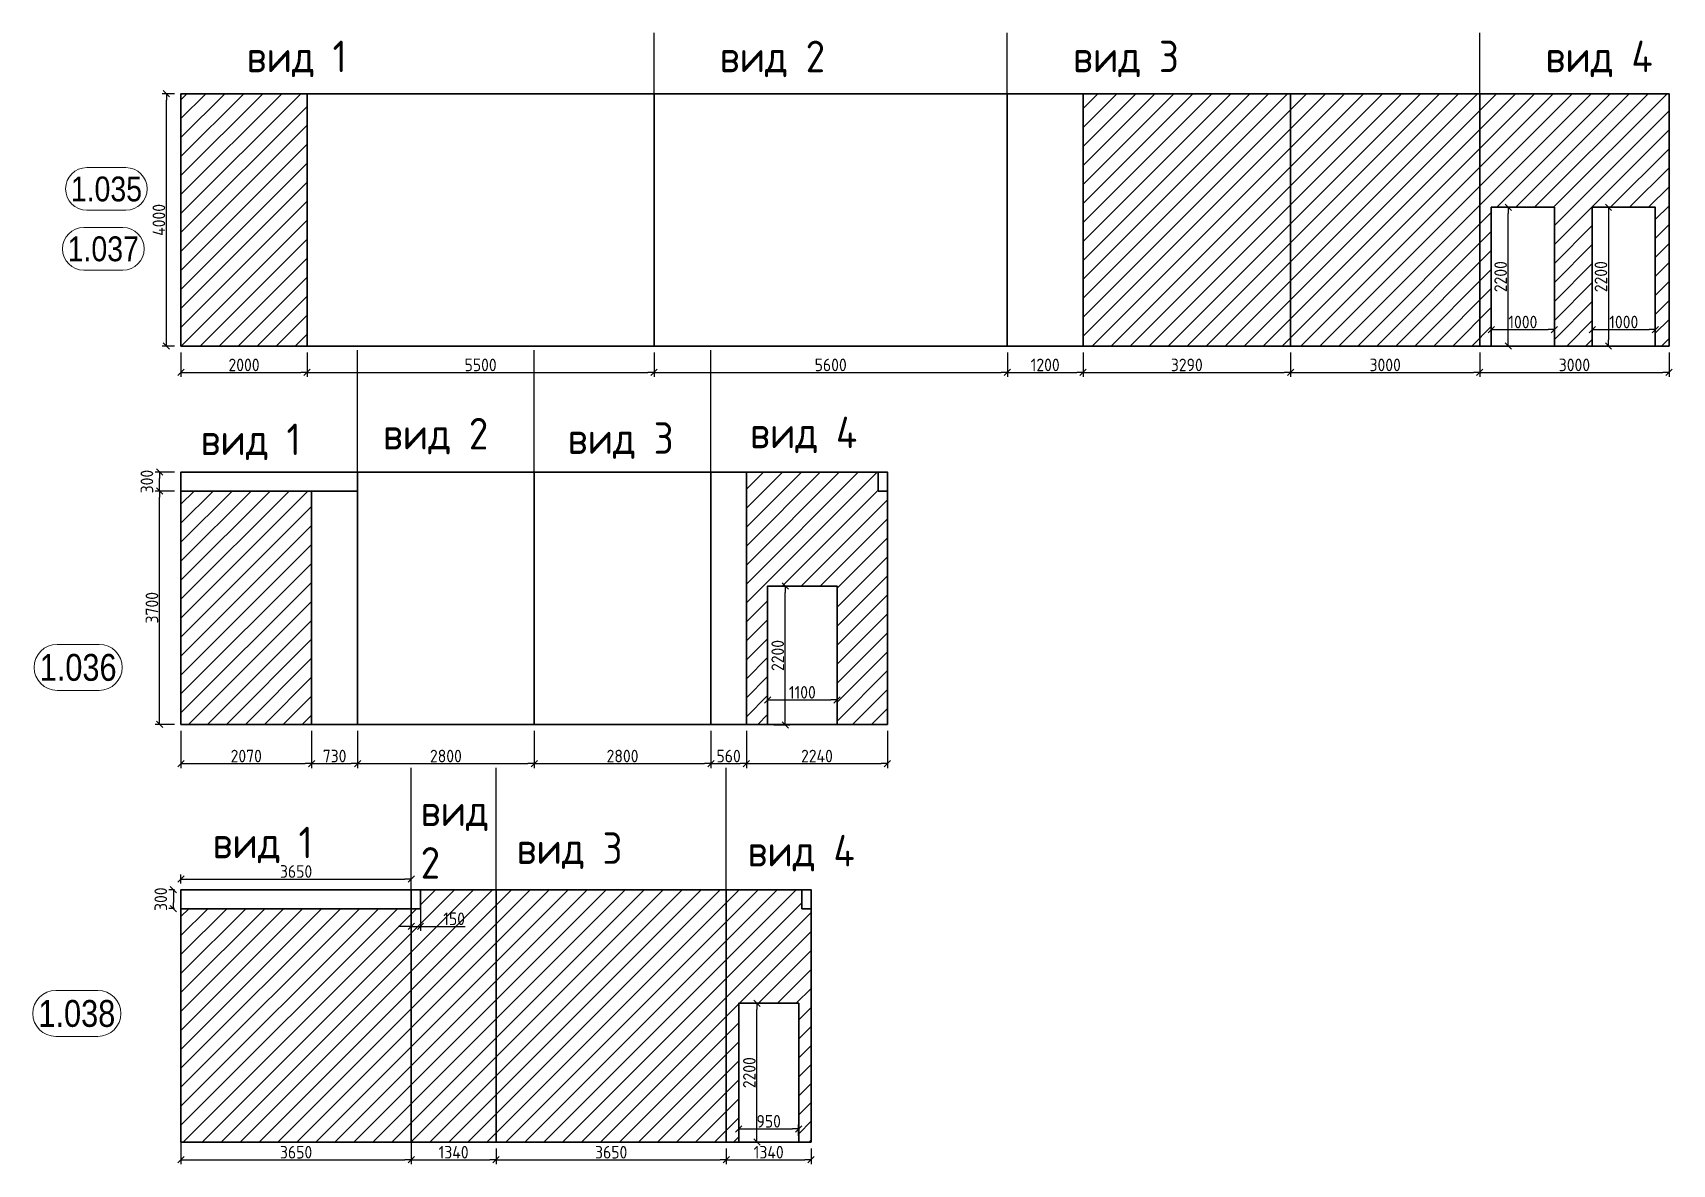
# Model space of a CAD drawing. Header units: millimetres. Extents: x -24360 to 609566, y -391049 to 148426.
# Drawn here: x 280181 to 306170, y -169280 to -151345 of the extents above; entities that cross this region are included whole.
import ezdxf
from ezdxf.enums import TextEntityAlignment as Align

# ---------------------------------------------------------------- set-up
doc = ezdxf.new("R2010")
doc.units = ezdxf.units.MM
doc.layers.get('Defpoints').update_dxf_attribs({"color": 140})
for name, color, linetype, lineweight in [('АР_Area', 5, 'Continuous', 5), ('осново', 7, 'Continuous', 30), ('Штриховка', 7, 'Continuous', 30)]:
    doc.layers.add(name, color=color, linetype=linetype, lineweight=lineweight)
doc.styles.add('style1', font='ARIALN.TTF')
doc.styles.add('СПДС', font='isocpeur.ttf', dxfattribs={"width": 0.9})
doc.dimstyles.new('Размера А3', dxfattribs={"dimtxt": 200, "dimasz": 100, "dimexe": 70, "dimexo": 100, "dimgap": 20, "dimtad": 1, "dimdec": 0, "dimrnd": 10, "dimzin": 0, "dimdsep": 46, "dimtxsty": 'СПДС', "dimblk": 'ARROWHEAD_6', "dimcen": 1, "dimclrd": 256, "dimclre": 256, "dimclrt": 256, "dimazin": 0, "dimtfac": 1, "dimtdec": 0, "dimtmove": 2, "dimatfit": 3, "dimfxl": 1, "dimtolj": 1, "dimtzin": 0, "dimarcsym": 0})

# ---------------------------------------------------------------- blocks, each defined once
blk = doc.blocks.new('MOK-МаркаПом_овал_ареал')
for p, q in [((-2.75, 3), (2.75, 3)), ((-2.75, -3), (2.75, -3))]:
    blk.add_line(p, q)
for centre, radius, start, end in [((-2.75, 0), 3, 90, 270), ((2.75, 0), 3, 270, 90), ((-3.75, 0), 3.5, 0, 0.001)]:
    blk.add_arc(centre, radius, start, end)
at = {"color": 0, "style": 'style1'}
blk.add_attdef('АР-ПОМЕЩЕНИЕ:НОМЕР', text='', height=3.5, dxfattribs=at).set_placement((0, 0), align=Align.MIDDLE)
blk = doc.blocks.new('ARROWHEAD_6')
at = {"color": 0, "linetype": 'Continuous'}
for p, q in [((0, 0), (-1, 0)), ((-0.5, -0.5), (0.5, 0.5))]:
    blk.add_line(p, q, dxfattribs=at)
blk = doc.blocks.new('*D644')
at = {"lineweight": -2, "transparency": 16777216}
for p, q in [((282430, -152311), (282230, -152311)), ((282300, -156211), (282300, -152411)), ((282430, -156311), (282230, -156311))]:
    blk.add_line(p, q, dxfattribs=at)
at = {"layer": 'Defpoints', "color": 0, "lineweight": 15, "transparency": 16777216}
for p in [(282300, -152311), (282530, -152311), (282530, -156311)]:
    blk.add_point(p, dxfattribs=at)
at = {"lineweight": -2, "transparency": 16777216, "xscale": 100, "yscale": 100, "zscale": 100}
for p, rotation in [((282300, -152311), 90), ((282300, -156311), 270)]:
    blk.add_blockref('ARROWHEAD_6', p, dxfattribs=dict(at, rotation=rotation))
at = {"transparency": 16777216, "insert": (282180, -154311), "char_height": 200, "attachment_point": 5, "rotation": 90, "style": 'СПДС'}
blk.add_mtext('\\A1;4000', dxfattribs=at)
blk = doc.blocks.new('*D645')
at = {"lineweight": -2, "transparency": 16777216}
for p, q in [((282530, -156411), (282530, -156800)), ((284530, -156411), (284530, -156800)), ((282630, -156730), (284430, -156730))]:
    blk.add_line(p, q, dxfattribs=at)
at = {"layer": 'Defpoints', "color": 0, "lineweight": 15, "transparency": 16777216}
for p in [(282530, -156311), (284530, -156311), (284530, -156730)]:
    blk.add_point(p, dxfattribs=at)
at = {"lineweight": -2, "transparency": 16777216, "xscale": 100, "yscale": 100, "zscale": 100, "rotation": 180}
blk.add_blockref('ARROWHEAD_6', (282530, -156730), dxfattribs=at)
at = {"lineweight": -2, "transparency": 16777216, "xscale": 100, "yscale": 100, "zscale": 100}
blk.add_blockref('ARROWHEAD_6', (284530, -156730), dxfattribs=at)
at = {"transparency": 16777216, "insert": (283530, -156610), "char_height": 200, "attachment_point": 5, "style": 'СПДС'}
blk.add_mtext('\\A1;2000', dxfattribs=at)
blk = doc.blocks.new('*D646')
at = {"lineweight": -2, "transparency": 16777216}
for p, q in [((284530, -156411), (284530, -156800)), ((290030, -156411), (290030, -156800)), ((284630, -156730), (289930, -156730))]:
    blk.add_line(p, q, dxfattribs=at)
at = {"layer": 'Defpoints', "color": 0, "lineweight": 15, "transparency": 16777216}
for p in [(284530, -156311), (290030, -156311), (290030, -156730)]:
    blk.add_point(p, dxfattribs=at)
at = {"lineweight": -2, "transparency": 16777216, "xscale": 100, "yscale": 100, "zscale": 100, "rotation": 180}
blk.add_blockref('ARROWHEAD_6', (284530, -156730), dxfattribs=at)
at = {"lineweight": -2, "transparency": 16777216, "xscale": 100, "yscale": 100, "zscale": 100}
blk.add_blockref('ARROWHEAD_6', (290030, -156730), dxfattribs=at)
at = {"transparency": 16777216, "insert": (287280, -156610), "char_height": 200, "attachment_point": 5, "style": 'СПДС'}
blk.add_mtext('\\A1;5500', dxfattribs=at)
blk = doc.blocks.new('*D647')
at = {"lineweight": -2, "transparency": 16777216}
for p, q in [((290030, -156411), (290030, -156800)), ((295630, -156411), (295630, -156800)), ((290130, -156730), (295530, -156730))]:
    blk.add_line(p, q, dxfattribs=at)
at = {"layer": 'Defpoints', "color": 0, "lineweight": 15, "transparency": 16777216}
for p in [(290030, -156311), (295630, -156311), (295630, -156730)]:
    blk.add_point(p, dxfattribs=at)
at = {"lineweight": -2, "transparency": 16777216, "xscale": 100, "yscale": 100, "zscale": 100, "rotation": 180}
blk.add_blockref('ARROWHEAD_6', (290030, -156730), dxfattribs=at)
at = {"lineweight": -2, "transparency": 16777216, "xscale": 100, "yscale": 100, "zscale": 100}
blk.add_blockref('ARROWHEAD_6', (295630, -156730), dxfattribs=at)
at = {"transparency": 16777216, "insert": (292830, -156610), "char_height": 200, "attachment_point": 5, "style": 'СПДС'}
blk.add_mtext('\\A1;5600', dxfattribs=at)
blk = doc.blocks.new('*D648')
at = {"lineweight": -2, "transparency": 16777216}
for p, q in [((295630, -156411), (295630, -156800)), ((296830, -156411), (296830, -156800)), ((295730, -156730), (296730, -156730))]:
    blk.add_line(p, q, dxfattribs=at)
at = {"layer": 'Defpoints', "color": 0, "lineweight": 15, "transparency": 16777216}
for p in [(295630, -156311), (296830, -156311), (296830, -156730)]:
    blk.add_point(p, dxfattribs=at)
at = {"lineweight": -2, "transparency": 16777216, "xscale": 100, "yscale": 100, "zscale": 100, "rotation": 180}
blk.add_blockref('ARROWHEAD_6', (295630, -156730), dxfattribs=at)
at = {"lineweight": -2, "transparency": 16777216, "xscale": 100, "yscale": 100, "zscale": 100}
blk.add_blockref('ARROWHEAD_6', (296830, -156730), dxfattribs=at)
at = {"transparency": 16777216, "insert": (296230, -156610), "char_height": 200, "attachment_point": 5, "style": 'СПДС'}
blk.add_mtext('\\A1;1200', dxfattribs=at)
blk = doc.blocks.new('*D649')
at = {"lineweight": -2, "transparency": 16777216}
for p, q in [((296830, -156411), (296830, -156800)), ((300120, -156411), (300120, -156800)), ((296930, -156730), (300020, -156730))]:
    blk.add_line(p, q, dxfattribs=at)
at = {"layer": 'Defpoints', "color": 0, "lineweight": 15, "transparency": 16777216}
for p in [(296830, -156311), (300120, -156311), (300120, -156730)]:
    blk.add_point(p, dxfattribs=at)
at = {"lineweight": -2, "transparency": 16777216, "xscale": 100, "yscale": 100, "zscale": 100, "rotation": 180}
blk.add_blockref('ARROWHEAD_6', (296830, -156730), dxfattribs=at)
at = {"lineweight": -2, "transparency": 16777216, "xscale": 100, "yscale": 100, "zscale": 100}
blk.add_blockref('ARROWHEAD_6', (300120, -156730), dxfattribs=at)
at = {"transparency": 16777216, "insert": (298475, -156610), "char_height": 200, "attachment_point": 5, "style": 'СПДС'}
blk.add_mtext('\\A1;3290', dxfattribs=at)
blk = doc.blocks.new('*D650')
at = {"lineweight": -2, "transparency": 16777216}
for p, q in [((300120, -156411), (300120, -156800)), ((303120, -156411), (303120, -156800)), ((300220, -156730), (303020, -156730))]:
    blk.add_line(p, q, dxfattribs=at)
at = {"layer": 'Defpoints', "color": 0, "lineweight": 15, "transparency": 16777216}
for p in [(300120, -156311), (303120, -156311), (303120, -156730)]:
    blk.add_point(p, dxfattribs=at)
at = {"lineweight": -2, "transparency": 16777216, "xscale": 100, "yscale": 100, "zscale": 100, "rotation": 180}
blk.add_blockref('ARROWHEAD_6', (300120, -156730), dxfattribs=at)
at = {"lineweight": -2, "transparency": 16777216, "xscale": 100, "yscale": 100, "zscale": 100}
blk.add_blockref('ARROWHEAD_6', (303120, -156730), dxfattribs=at)
at = {"transparency": 16777216, "insert": (301620, -156610), "char_height": 200, "attachment_point": 5, "style": 'СПДС'}
blk.add_mtext('\\A1;3000', dxfattribs=at)
blk = doc.blocks.new('*D651')
at = {"lineweight": -2, "transparency": 16777216}
for p, q in [((303120, -156411), (303120, -156800)), ((306120, -156411), (306120, -156800)), ((303220, -156730), (306020, -156730))]:
    blk.add_line(p, q, dxfattribs=at)
at = {"layer": 'Defpoints', "color": 0, "lineweight": 15, "transparency": 16777216}
for p in [(303120, -156311), (306120, -156311), (306120, -156730)]:
    blk.add_point(p, dxfattribs=at)
at = {"lineweight": -2, "transparency": 16777216, "xscale": 100, "yscale": 100, "zscale": 100, "rotation": 180}
blk.add_blockref('ARROWHEAD_6', (303120, -156730), dxfattribs=at)
at = {"lineweight": -2, "transparency": 16777216, "xscale": 100, "yscale": 100, "zscale": 100}
blk.add_blockref('ARROWHEAD_6', (306120, -156730), dxfattribs=at)
at = {"transparency": 16777216, "insert": (304620, -156610), "char_height": 200, "attachment_point": 5, "style": 'СПДС'}
blk.add_mtext('\\A1;3000', dxfattribs=at)
blk = doc.blocks.new('*D652')
at = {"lineweight": -2, "transparency": 16777216}
for p, q in [((303302, -156211), (303302, -155980)), ((303402, -156050), (304202, -156050)), ((304302, -156211), (304302, -155980))]:
    blk.add_line(p, q, dxfattribs=at)
at = {"layer": 'Defpoints', "color": 0, "lineweight": 15, "transparency": 16777216}
for p in [(304302, -156050), (303302, -156311), (304302, -156311)]:
    blk.add_point(p, dxfattribs=at)
at = {"lineweight": -2, "transparency": 16777216, "xscale": 100, "yscale": 100, "zscale": 100, "rotation": 180}
blk.add_blockref('ARROWHEAD_6', (303302, -156050), dxfattribs=at)
at = {"lineweight": -2, "transparency": 16777216, "xscale": 100, "yscale": 100, "zscale": 100}
blk.add_blockref('ARROWHEAD_6', (304302, -156050), dxfattribs=at)
at = {"transparency": 16777216, "insert": (303802, -155930), "char_height": 200, "attachment_point": 5, "style": 'СПДС'}
blk.add_mtext('\\A1;1000', dxfattribs=at)
blk = doc.blocks.new('*D653')
at = {"lineweight": -2, "transparency": 16777216}
for p, q in [((304902, -156211), (304902, -155980)), ((305002, -156050), (305802, -156050)), ((305902, -156211), (305902, -155980))]:
    blk.add_line(p, q, dxfattribs=at)
at = {"layer": 'Defpoints', "color": 0, "lineweight": 15, "transparency": 16777216}
for p in [(305902, -156050), (304902, -156311), (305902, -156311)]:
    blk.add_point(p, dxfattribs=at)
at = {"lineweight": -2, "transparency": 16777216, "xscale": 100, "yscale": 100, "zscale": 100, "rotation": 180}
blk.add_blockref('ARROWHEAD_6', (304902, -156050), dxfattribs=at)
at = {"lineweight": -2, "transparency": 16777216, "xscale": 100, "yscale": 100, "zscale": 100}
blk.add_blockref('ARROWHEAD_6', (305902, -156050), dxfattribs=at)
at = {"transparency": 16777216, "insert": (305402, -155930), "char_height": 200, "attachment_point": 5, "style": 'СПДС'}
blk.add_mtext('\\A1;1000', dxfattribs=at)
blk = doc.blocks.new('*D654')
at = {"lineweight": -2, "transparency": 16777216}
for p, q in [((282430, -158609), (282120, -158609)), ((282190, -162209), (282190, -158709)), ((282430, -162309), (282120, -162309))]:
    blk.add_line(p, q, dxfattribs=at)
at = {"layer": 'Defpoints', "color": 0, "lineweight": 15, "transparency": 16777216}
for p in [(282190, -158609), (282530, -158609), (282530, -162309)]:
    blk.add_point(p, dxfattribs=at)
at = {"lineweight": -2, "transparency": 16777216, "xscale": 100, "yscale": 100, "zscale": 100}
for p, rotation in [((282190, -158609), 90), ((282190, -162309), 270)]:
    blk.add_blockref('ARROWHEAD_6', p, dxfattribs=dict(at, rotation=rotation))
at = {"transparency": 16777216, "insert": (282070, -160459), "char_height": 200, "attachment_point": 5, "rotation": 90, "style": 'СПДС'}
blk.add_mtext('\\A1;3700', dxfattribs=at)
blk = doc.blocks.new('*D655')
at = {"lineweight": -2, "transparency": 16777216}
for p, q in [((282430, -158309), (282120, -158309)), ((282190, -158509), (282190, -158409)), ((282430, -158609), (282120, -158609))]:
    blk.add_line(p, q, dxfattribs=at)
at = {"layer": 'Defpoints', "color": 0, "lineweight": 15, "transparency": 16777216}
for p in [(282190, -158309), (282530, -158309), (282530, -158609)]:
    blk.add_point(p, dxfattribs=at)
at = {"lineweight": -2, "transparency": 16777216, "xscale": 100, "yscale": 100, "zscale": 100}
for p, rotation in [((282190, -158309), 90), ((282190, -158609), 270)]:
    blk.add_blockref('ARROWHEAD_6', p, dxfattribs=dict(at, rotation=rotation))
at = {"transparency": 16777216, "insert": (281990, -158459), "char_height": 200, "attachment_point": 5, "rotation": 90, "style": 'СПДС'}
blk.add_mtext('\\A1;300', dxfattribs=at)
blk = doc.blocks.new('*D656')
at = {"lineweight": -2, "transparency": 16777216}
for p, q in [((282530, -162409), (282530, -163000)), ((284600, -162409), (284600, -163000)), ((282630, -162930), (284500, -162930))]:
    blk.add_line(p, q, dxfattribs=at)
at = {"layer": 'Defpoints', "color": 0, "lineweight": 15, "transparency": 16777216}
for p in [(282530, -162309), (284600, -162309), (284600, -162930)]:
    blk.add_point(p, dxfattribs=at)
at = {"lineweight": -2, "transparency": 16777216, "xscale": 100, "yscale": 100, "zscale": 100, "rotation": 180}
blk.add_blockref('ARROWHEAD_6', (282530, -162930), dxfattribs=at)
at = {"lineweight": -2, "transparency": 16777216, "xscale": 100, "yscale": 100, "zscale": 100}
blk.add_blockref('ARROWHEAD_6', (284600, -162930), dxfattribs=at)
at = {"transparency": 16777216, "insert": (283565, -162810), "char_height": 200, "attachment_point": 5, "style": 'СПДС'}
blk.add_mtext('\\A1;2070', dxfattribs=at)
blk = doc.blocks.new('*D657')
at = {"lineweight": -2, "transparency": 16777216}
for p, q in [((284600, -162409), (284600, -163000)), ((285330, -162409), (285330, -163000)), ((284700, -162930), (285230, -162930))]:
    blk.add_line(p, q, dxfattribs=at)
at = {"layer": 'Defpoints', "color": 0, "lineweight": 15, "transparency": 16777216}
for p in [(284600, -162309), (285330, -162309), (285330, -162930)]:
    blk.add_point(p, dxfattribs=at)
at = {"lineweight": -2, "transparency": 16777216, "xscale": 100, "yscale": 100, "zscale": 100, "rotation": 180}
blk.add_blockref('ARROWHEAD_6', (284600, -162930), dxfattribs=at)
at = {"lineweight": -2, "transparency": 16777216, "xscale": 100, "yscale": 100, "zscale": 100}
blk.add_blockref('ARROWHEAD_6', (285330, -162930), dxfattribs=at)
at = {"transparency": 16777216, "insert": (284965, -162810), "char_height": 200, "attachment_point": 5, "style": 'СПДС'}
blk.add_mtext('\\A1;730', dxfattribs=at)
blk = doc.blocks.new('*D658')
at = {"lineweight": -2, "transparency": 16777216}
for p, q in [((285330, -162409), (285330, -163000)), ((288130, -162409), (288130, -163000)), ((285430, -162930), (288030, -162930))]:
    blk.add_line(p, q, dxfattribs=at)
at = {"layer": 'Defpoints', "color": 0, "lineweight": 15, "transparency": 16777216}
for p in [(285330, -162309), (288130, -162309), (288130, -162930)]:
    blk.add_point(p, dxfattribs=at)
at = {"lineweight": -2, "transparency": 16777216, "xscale": 100, "yscale": 100, "zscale": 100, "rotation": 180}
blk.add_blockref('ARROWHEAD_6', (285330, -162930), dxfattribs=at)
at = {"lineweight": -2, "transparency": 16777216, "xscale": 100, "yscale": 100, "zscale": 100}
blk.add_blockref('ARROWHEAD_6', (288130, -162930), dxfattribs=at)
at = {"transparency": 16777216, "insert": (286730, -162810), "char_height": 200, "attachment_point": 5, "style": 'СПДС'}
blk.add_mtext('\\A1;2800', dxfattribs=at)
blk = doc.blocks.new('*D659')
at = {"lineweight": -2, "transparency": 16777216}
for p, q in [((288130, -162409), (288130, -163000)), ((290930, -162409), (290930, -163000)), ((288230, -162930), (290830, -162930))]:
    blk.add_line(p, q, dxfattribs=at)
at = {"layer": 'Defpoints', "color": 0, "lineweight": 15, "transparency": 16777216}
for p in [(288130, -162309), (290930, -162309), (290930, -162930)]:
    blk.add_point(p, dxfattribs=at)
at = {"lineweight": -2, "transparency": 16777216, "xscale": 100, "yscale": 100, "zscale": 100, "rotation": 180}
blk.add_blockref('ARROWHEAD_6', (288130, -162930), dxfattribs=at)
at = {"lineweight": -2, "transparency": 16777216, "xscale": 100, "yscale": 100, "zscale": 100}
blk.add_blockref('ARROWHEAD_6', (290930, -162930), dxfattribs=at)
at = {"transparency": 16777216, "insert": (289530, -162810), "char_height": 200, "attachment_point": 5, "style": 'СПДС'}
blk.add_mtext('\\A1;2800', dxfattribs=at)
blk = doc.blocks.new('*D660')
at = {"lineweight": -2, "transparency": 16777216}
for p, q in [((290930, -162409), (290930, -163000)), ((291493, -162409), (291493, -163000)), ((291030, -162930), (291393, -162930))]:
    blk.add_line(p, q, dxfattribs=at)
at = {"layer": 'Defpoints', "color": 0, "lineweight": 15, "transparency": 16777216}
for p in [(290930, -162309), (291493, -162309), (291493, -162930)]:
    blk.add_point(p, dxfattribs=at)
at = {"lineweight": -2, "transparency": 16777216, "xscale": 100, "yscale": 100, "zscale": 100, "rotation": 180}
blk.add_blockref('ARROWHEAD_6', (290930, -162930), dxfattribs=at)
at = {"lineweight": -2, "transparency": 16777216, "xscale": 100, "yscale": 100, "zscale": 100}
blk.add_blockref('ARROWHEAD_6', (291493, -162930), dxfattribs=at)
at = {"transparency": 16777216, "insert": (291212, -162810), "char_height": 200, "attachment_point": 5, "style": 'СПДС'}
blk.add_mtext('\\A1;560', dxfattribs=at)
blk = doc.blocks.new('*D661')
at = {"lineweight": -2, "transparency": 16777216}
for p, q in [((291493, -162409), (291493, -163000)), ((293730, -162409), (293730, -163000)), ((291593, -162930), (293630, -162930))]:
    blk.add_line(p, q, dxfattribs=at)
at = {"layer": 'Defpoints', "color": 0, "lineweight": 15, "transparency": 16777216}
for p in [(291493, -162309), (293730, -162309), (293730, -162930)]:
    blk.add_point(p, dxfattribs=at)
at = {"lineweight": -2, "transparency": 16777216, "xscale": 100, "yscale": 100, "zscale": 100, "rotation": 180}
blk.add_blockref('ARROWHEAD_6', (291493, -162930), dxfattribs=at)
at = {"lineweight": -2, "transparency": 16777216, "xscale": 100, "yscale": 100, "zscale": 100}
blk.add_blockref('ARROWHEAD_6', (293730, -162930), dxfattribs=at)
at = {"transparency": 16777216, "insert": (292612, -162810), "char_height": 200, "attachment_point": 5, "style": 'СПДС'}
blk.add_mtext('\\A1;2240', dxfattribs=at)
blk = doc.blocks.new('*D662')
at = {"lineweight": -2, "transparency": 16777216}
for p, q in [((303402, -154111), (303640, -154111)), ((303570, -156211), (303570, -154211)), ((303402, -156311), (303640, -156311))]:
    blk.add_line(p, q, dxfattribs=at)
at = {"layer": 'Defpoints', "color": 0, "lineweight": 15, "transparency": 16777216}
for p in [(303302, -154111), (303570, -154111), (303302, -156311)]:
    blk.add_point(p, dxfattribs=at)
at = {"lineweight": -2, "transparency": 16777216, "xscale": 100, "yscale": 100, "zscale": 100}
for p, rotation in [((303570, -154111), 90), ((303570, -156311), 270)]:
    blk.add_blockref('ARROWHEAD_6', p, dxfattribs=dict(at, rotation=rotation))
at = {"transparency": 16777216, "insert": (303450, -155211), "char_height": 200, "attachment_point": 5, "rotation": 90, "style": 'СПДС'}
blk.add_mtext('\\A1;2200', dxfattribs=at)
blk = doc.blocks.new('*D663')
at = {"lineweight": -2, "transparency": 16777216}
for p, q in [((305002, -154111), (305230, -154111)), ((305160, -154211), (305160, -156211)), ((305002, -156311), (305230, -156311))]:
    blk.add_line(p, q, dxfattribs=at)
at = {"layer": 'Defpoints', "color": 0, "lineweight": 15, "transparency": 16777216}
for p in [(304902, -154111), (304902, -156311), (305160, -156311)]:
    blk.add_point(p, dxfattribs=at)
at = {"lineweight": -2, "transparency": 16777216, "xscale": 100, "yscale": 100, "zscale": 100}
for p, rotation in [((305160, -154111), 90), ((305160, -156311), 270)]:
    blk.add_blockref('ARROWHEAD_6', p, dxfattribs=dict(at, rotation=rotation))
at = {"transparency": 16777216, "insert": (305040, -155211), "char_height": 200, "attachment_point": 5, "rotation": 90, "style": 'СПДС'}
blk.add_mtext('\\A1;2200', dxfattribs=at)
blk = doc.blocks.new('*D674')
at = {"lineweight": -2, "transparency": 16777216}
for p, q in [((291830, -162209), (291830, -161850)), ((292930, -162216), (292930, -161850)), ((291930, -161920), (292830, -161920))]:
    blk.add_line(p, q, dxfattribs=at)
at = {"layer": 'Defpoints', "color": 0, "lineweight": 15, "transparency": 16777216}
for p in [(292930, -161920), (291830, -162309), (292930, -162316)]:
    blk.add_point(p, dxfattribs=at)
at = {"lineweight": -2, "transparency": 16777216, "xscale": 100, "yscale": 100, "zscale": 100, "rotation": 180}
blk.add_blockref('ARROWHEAD_6', (291830, -161920), dxfattribs=at)
at = {"lineweight": -2, "transparency": 16777216, "xscale": 100, "yscale": 100, "zscale": 100}
blk.add_blockref('ARROWHEAD_6', (292930, -161920), dxfattribs=at)
at = {"transparency": 16777216, "insert": (292380, -161800), "char_height": 200, "attachment_point": 5, "style": 'СПДС'}
blk.add_mtext('\\A1;1100', dxfattribs=at)
blk = doc.blocks.new('*D675')
at = {"lineweight": -2, "transparency": 16777216}
for p, q in [((291930, -160116), (292180, -160116)), ((292110, -162216), (292110, -160216)), ((291930, -162316), (292180, -162316))]:
    blk.add_line(p, q, dxfattribs=at)
at = {"layer": 'Defpoints', "color": 0, "lineweight": 15, "transparency": 16777216}
for p in [(291830, -160116), (292110, -160116), (291830, -162316)]:
    blk.add_point(p, dxfattribs=at)
at = {"lineweight": -2, "transparency": 16777216, "xscale": 100, "yscale": 100, "zscale": 100}
for p, rotation in [((292110, -160116), 90), ((292110, -162316), 270)]:
    blk.add_blockref('ARROWHEAD_6', p, dxfattribs=dict(at, rotation=rotation))
at = {"transparency": 16777216, "insert": (291990, -161216), "char_height": 200, "attachment_point": 5, "rotation": 90, "style": 'СПДС'}
blk.add_mtext('\\A1;2200', dxfattribs=at)
blk = doc.blocks.new('*D676')
at = {"lineweight": -2, "transparency": 16777216}
for p, q in [((282530, -165029), (282530, -169280)), ((286180, -165029), (286180, -169280)), ((282630, -169210), (286080, -169210))]:
    blk.add_line(p, q, dxfattribs=at)
at = {"layer": 'Defpoints', "color": 0, "lineweight": 15, "transparency": 16777216}
for p in [(282530, -164929), (286180, -164929), (286180, -169210)]:
    blk.add_point(p, dxfattribs=at)
at = {"lineweight": -2, "transparency": 16777216, "xscale": 100, "yscale": 100, "zscale": 100, "rotation": 180}
blk.add_blockref('ARROWHEAD_6', (282530, -169210), dxfattribs=at)
at = {"lineweight": -2, "transparency": 16777216, "xscale": 100, "yscale": 100, "zscale": 100}
blk.add_blockref('ARROWHEAD_6', (286180, -169210), dxfattribs=at)
at = {"transparency": 16777216, "insert": (284355, -169090), "char_height": 200, "attachment_point": 5, "style": 'СПДС'}
blk.add_mtext('\\A1;3650', dxfattribs=at)
blk = doc.blocks.new('*D677')
at = {"lineweight": -2, "transparency": 16777216}
for p, q in [((286180, -169029), (286180, -169280)), ((287525, -169029), (287525, -169280)), ((286280, -169210), (287425, -169210))]:
    blk.add_line(p, q, dxfattribs=at)
at = {"layer": 'Defpoints', "color": 0, "lineweight": 15, "transparency": 16777216}
for p in [(286180, -168929), (287525, -168929), (287525, -169210)]:
    blk.add_point(p, dxfattribs=at)
at = {"lineweight": -2, "transparency": 16777216, "xscale": 100, "yscale": 100, "zscale": 100, "rotation": 180}
blk.add_blockref('ARROWHEAD_6', (286180, -169210), dxfattribs=at)
at = {"lineweight": -2, "transparency": 16777216, "xscale": 100, "yscale": 100, "zscale": 100}
blk.add_blockref('ARROWHEAD_6', (287525, -169210), dxfattribs=at)
at = {"transparency": 16777216, "insert": (286852, -169090), "char_height": 200, "attachment_point": 5, "style": 'СПДС'}
blk.add_mtext('\\A1;1340', dxfattribs=at)
blk = doc.blocks.new('*D678')
at = {"lineweight": -2, "transparency": 16777216}
for p, q in [((282430, -164929), (282340, -164929)), ((282430, -165229), (282340, -165229)), ((282410, -165029), (282410, -165129))]:
    blk.add_line(p, q, dxfattribs=at)
at = {"layer": 'Defpoints', "color": 0, "lineweight": 15, "transparency": 16777216}
for p in [(282530, -164929), (282410, -165229), (282530, -165229)]:
    blk.add_point(p, dxfattribs=at)
at = {"lineweight": -2, "transparency": 16777216, "xscale": 100, "yscale": 100, "zscale": 100}
for p, rotation in [((282410, -164929), 90), ((282410, -165229), 270)]:
    blk.add_blockref('ARROWHEAD_6', p, dxfattribs=dict(at, rotation=rotation))
at = {"transparency": 16777216, "insert": (282210, -165079), "char_height": 200, "attachment_point": 5, "rotation": 90, "style": 'СПДС'}
blk.add_mtext('\\A1;300', dxfattribs=at)
blk = doc.blocks.new('*D679')
at = {"lineweight": -2, "transparency": 16777216}
for p, q in [((282530, -164829), (282530, -164690)), ((282630, -164760), (286080, -164760)), ((286180, -164829), (286180, -164690))]:
    blk.add_line(p, q, dxfattribs=at)
at = {"layer": 'Defpoints', "color": 0, "lineweight": 15, "transparency": 16777216}
for p in [(286180, -164760), (282530, -164929), (286180, -164929)]:
    blk.add_point(p, dxfattribs=at)
at = {"lineweight": -2, "transparency": 16777216, "xscale": 100, "yscale": 100, "zscale": 100, "rotation": 180}
blk.add_blockref('ARROWHEAD_6', (282530, -164760), dxfattribs=at)
at = {"lineweight": -2, "transparency": 16777216, "xscale": 100, "yscale": 100, "zscale": 100}
blk.add_blockref('ARROWHEAD_6', (286180, -164760), dxfattribs=at)
at = {"transparency": 16777216, "insert": (284355, -164640), "char_height": 200, "attachment_point": 5, "style": 'СПДС'}
blk.add_mtext('\\A1;3650', dxfattribs=at)
blk = doc.blocks.new('*D680')
at = {"lineweight": -2, "transparency": 16777216}
for p, q in [((286180, -165029), (286180, -165580)), ((286327, -165029), (286327, -165580)), ((286080, -165510), (285980, -165510)), ((286180, -165510), (286327, -165510)), ((286427, -165510), (287033, -165510))]:
    blk.add_line(p, q, dxfattribs=at)
at = {"layer": 'Defpoints', "color": 0, "lineweight": 15, "transparency": 16777216}
for p in [(286180, -164929), (286327, -164929), (286327, -165510)]:
    blk.add_point(p, dxfattribs=at)
at = {"lineweight": -2, "transparency": 16777216, "xscale": 100, "yscale": 100, "zscale": 100}
blk.add_blockref('ARROWHEAD_6', (286180, -165510), dxfattribs=at)
at = {"lineweight": -2, "transparency": 16777216, "xscale": 100, "yscale": 100, "zscale": 100, "rotation": 180}
blk.add_blockref('ARROWHEAD_6', (286327, -165510), dxfattribs=at)
at = {"transparency": 16777216, "insert": (286860, -165390), "char_height": 200, "attachment_point": 5, "style": 'СПДС'}
blk.add_mtext('\\A1;150', dxfattribs=at)
blk = doc.blocks.new('*D681')
at = {"lineweight": -2, "transparency": 16777216}
for p, q in [((287525, -169029), (287525, -169280)), ((291175, -169029), (291175, -169280)), ((287625, -169210), (291075, -169210))]:
    blk.add_line(p, q, dxfattribs=at)
at = {"layer": 'Defpoints', "color": 0, "lineweight": 15, "transparency": 16777216}
for p in [(287525, -168929), (291175, -168929), (291175, -169210)]:
    blk.add_point(p, dxfattribs=at)
at = {"lineweight": -2, "transparency": 16777216, "xscale": 100, "yscale": 100, "zscale": 100, "rotation": 180}
blk.add_blockref('ARROWHEAD_6', (287525, -169210), dxfattribs=at)
at = {"lineweight": -2, "transparency": 16777216, "xscale": 100, "yscale": 100, "zscale": 100}
blk.add_blockref('ARROWHEAD_6', (291175, -169210), dxfattribs=at)
at = {"transparency": 16777216, "insert": (289350, -169090), "char_height": 200, "attachment_point": 5, "style": 'СПДС'}
blk.add_mtext('\\A1;3650', dxfattribs=at)
blk = doc.blocks.new('*D682')
at = {"lineweight": -2, "transparency": 16777216}
for p, q in [((291175, -169029), (291175, -169280)), ((292520, -169029), (292520, -169280)), ((291275, -169210), (292420, -169210))]:
    blk.add_line(p, q, dxfattribs=at)
at = {"layer": 'Defpoints', "color": 0, "lineweight": 15, "transparency": 16777216}
for p in [(291175, -168929), (292520, -168929), (292520, -169210)]:
    blk.add_point(p, dxfattribs=at)
at = {"lineweight": -2, "transparency": 16777216, "xscale": 100, "yscale": 100, "zscale": 100, "rotation": 180}
blk.add_blockref('ARROWHEAD_6', (291175, -169210), dxfattribs=at)
at = {"lineweight": -2, "transparency": 16777216, "xscale": 100, "yscale": 100, "zscale": 100}
blk.add_blockref('ARROWHEAD_6', (292520, -169210), dxfattribs=at)
at = {"transparency": 16777216, "insert": (291847, -169090), "char_height": 200, "attachment_point": 5, "style": 'СПДС'}
blk.add_mtext('\\A1;1340', dxfattribs=at)
blk = doc.blocks.new('*D683')
at = {"lineweight": -2, "transparency": 16777216}
for p, q in [((291372, -168829), (291372, -168650)), ((292322, -168829), (292322, -168650)), ((291472, -168720), (292222, -168720))]:
    blk.add_line(p, q, dxfattribs=at)
at = {"layer": 'Defpoints', "color": 0, "lineweight": 15, "transparency": 16777216}
for p in [(292322, -168720), (291372, -168929), (292322, -168929)]:
    blk.add_point(p, dxfattribs=at)
at = {"lineweight": -2, "transparency": 16777216, "xscale": 100, "yscale": 100, "zscale": 100, "rotation": 180}
blk.add_blockref('ARROWHEAD_6', (291372, -168720), dxfattribs=at)
at = {"lineweight": -2, "transparency": 16777216, "xscale": 100, "yscale": 100, "zscale": 100}
blk.add_blockref('ARROWHEAD_6', (292322, -168720), dxfattribs=at)
at = {"transparency": 16777216, "insert": (291847, -168600), "char_height": 200, "attachment_point": 5, "style": 'СПДС'}
blk.add_mtext('\\A1;950', dxfattribs=at)
blk = doc.blocks.new('*D684')
at = {"lineweight": -2, "transparency": 16777216}
for p, q in [((291472, -166729), (291730, -166729)), ((291660, -168829), (291660, -166829)), ((291472, -168929), (291730, -168929))]:
    blk.add_line(p, q, dxfattribs=at)
at = {"layer": 'Defpoints', "color": 0, "lineweight": 15, "transparency": 16777216}
for p in [(291372, -166729), (291660, -166729), (291372, -168929)]:
    blk.add_point(p, dxfattribs=at)
at = {"lineweight": -2, "transparency": 16777216, "xscale": 100, "yscale": 100, "zscale": 100}
for p, rotation in [((291660, -166729), 90), ((291660, -168929), 270)]:
    blk.add_blockref('ARROWHEAD_6', p, dxfattribs=dict(at, rotation=rotation))
at = {"transparency": 16777216, "insert": (291540, -167829), "char_height": 200, "attachment_point": 5, "rotation": 90, "style": 'СПДС'}
blk.add_mtext('\\A1;2200', dxfattribs=at)

msp = doc.modelspace()

# ---------------------------------------------------------------- hatches: boundary and pattern name
at = {"layer": 'Штриховка'}
h = msp.add_hatch(dxfattribs=at)
h.set_pattern_fill('ANSI31', color=3, scale=67)
h.set_pattern_definition([(45, (4993.33, -187466.2), (-150.41929, 150.41929), [])])
h.paths.add_polyline_path([(306119.875, -152310.663), (303119.875, -152310.663), (303119.875, -156310.663), (303301.757, -156310.663), (303301.757, -154110.663), (304301.757, -154110.663), (304301.757, -156310.663), (304901.757, -156310.663), (304901.757, -154110.663), (305901.757, -154110.663), (305901.757, -156310.663), (306119.875, -156310.663)])
h.paths.add_polyline_path([(303119.875, -152310.663), (300119.875, -152310.663), (300119.875, -156310.663), (303119.875, -156310.663)])
h.paths.add_polyline_path([(300119.875, -152310.663), (296829.875, -152310.663), (296829.875, -156310.663), (300119.875, -156310.663)])
h.paths.add_polyline_path([(284529.875, -152310.663), (282529.875, -152310.663), (282529.875, -156310.663), (284529.875, -156310.663)])
h = msp.add_hatch(dxfattribs=at)
h.set_pattern_fill('ANSI31', color=3, scale=67)
h.set_pattern_definition([(45, (731.24, -178285.3), (-150.41929, 150.41929), [])])
h.paths.add_polyline_path([(284599.875, -158609.337), (282529.875, -158609.337), (282529.875, -162309.337), (284599.875, -162309.337)])
h.paths.add_polyline_path([(293729.875, -158609.337), (293582.568, -158609.337), (293582.568, -158309.337), (291493.356, -158309.337), (291493.356, -162309.337), (291830.01, -162309.337), (291830.01, -160116.399), (292930.01, -160116.399), (292930.01, -162309.337), (293729.875, -162309.337)])
h = msp.add_hatch(dxfattribs=at)
h.set_pattern_fill('ANSI31', color=3, scale=67)
h.set_pattern_definition([(45, (854.96, -176875.15), (-150.41929, 150.41929), [])])
h.paths.add_polyline_path([(286179.875, -165229.337), (282529.875, -165229.337), (282529.875, -168929.337), (286179.875, -168929.337)])
h.paths.add_polyline_path([(287524.875, -164929.337), (286327.182, -164929.337), (286327.182, -165229.337), (286179.875, -165229.337), (286179.875, -168929.337), (287524.875, -168929.337)])
h.paths.add_polyline_path([(291174.875, -164929.337), (287524.875, -164929.337), (287524.875, -168929.337), (291174.875, -168929.337)])
h.paths.add_polyline_path([(292519.875, -165229.337), (292372.568, -165229.337), (292372.568, -164929.337), (291174.875, -164929.337), (291174.875, -168929.337), (291372.375, -168929.337), (291372.375, -166729.337), (292322.375, -166729.337), (292322.375, -168929.337), (292519.875, -168929.337)])

# ---------------------------------------------------------------- linework, layer by layer
for points in [[(290029.875, -152310.663), (290029.875, -151345.331)], [(295629.875, -152310.663), (295629.875, -151345.331)], [(303119.875, -152310.663), (303119.875, -151345.331)], [(285329.875, -158309.337), (285329.875, -156378.674)], [(288129.875, -158309.337), (288129.875, -156378.674)], [(290929.875, -158309.337), (290929.875, -156378.674)], [(286179.875, -164929.337), (286179.875, -162998.674)], [(287524.875, -164929.337), (287524.875, -162998.674)], [(291174.875, -164929.337), (291174.875, -162998.674)]]:
    msp.add_lwpolyline(points)
at = {"layer": 'осново'}
for points in [[(303301.757, -156310.663), (303301.757, -154110.663), (304301.757, -154110.663), (304301.757, -156310.663)], [(304901.757, -156310.663), (304901.757, -154110.663), (305901.757, -154110.663), (305901.757, -156310.663)], [(291830.01, -162316.399), (291830.01, -160116.399), (292930.01, -160116.399), (292930.01, -162316.399)]]:
    msp.add_lwpolyline(points, dxfattribs=at)
at = {"layer": 'Штриховка'}
for points in [[(282529.875, -152310.663), (284529.875, -152310.663), (284529.875, -156310.663), (282529.875, -156310.663)], [(282529.875, -156310.663), (290029.875, -156310.663), (290029.875, -152310.663), (282529.875, -152310.663)], [(290029.875, -156310.663), (295629.875, -156310.663), (295629.875, -152310.663), (290029.875, -152310.663)], [(295629.875, -156310.663), (300119.875, -156310.663), (300119.875, -152310.663), (295629.875, -152310.663)], [(295629.875, -156310.663), (296829.875, -156310.663), (296829.875, -152310.663), (295629.875, -152310.663)], [(300119.875, -156310.663), (303119.875, -156310.663), (303119.875, -152310.663), (300119.875, -152310.663)], [(303119.875, -156310.663), (306119.875, -156310.663), (306119.875, -152310.663), (303119.875, -152310.663)], [(282529.875, -158609.337), (285329.875, -158609.337), (285329.875, -158309.337), (282529.875, -158309.337)], [(285329.875, -162309.337), (288129.875, -162309.337), (288129.875, -158309.337), (285329.875, -158309.337)], [(288129.875, -162309.337), (290929.875, -162309.337), (290929.875, -158309.337), (288129.875, -158309.337)], [(290929.875, -162309.337), (293729.875, -162309.337), (293729.875, -158309.337), (290929.875, -158309.337)], [(293582.568, -158309.337), (293729.875, -158309.337), (293729.875, -158609.337), (293582.568, -158609.337)], [(282529.875, -162309.337), (285329.875, -162309.337), (285329.875, -158609.337), (282529.875, -158609.337)], [(282529.875, -162309.337), (284599.875, -162309.337), (284599.875, -158609.337), (282529.875, -158609.337)], [(282529.875, -165229.337), (286179.875, -165229.337), (286179.875, -164929.337), (282529.875, -164929.337)], [(286179.875, -168929.337), (287524.875, -168929.337), (287524.875, -164929.337), (286179.875, -164929.337)], [(286179.875, -164929.337), (286327.182, -164929.337), (286327.182, -165229.337), (286179.875, -165229.337)], [(287524.875, -168929.337), (291174.875, -168929.337), (291174.875, -164929.337), (287524.875, -164929.337)], [(291174.875, -168929.337), (292519.875, -168929.337), (292519.875, -164929.337), (291174.875, -164929.337)], [(292372.568, -164929.337), (292519.875, -164929.337), (292519.875, -165229.337), (292372.568, -165229.337)], [(282529.875, -168929.337), (286179.875, -168929.337), (286179.875, -165229.337), (282529.875, -165229.337)], [(291372.375, -168929.337), (292322.375, -168929.337), (292322.375, -166729.337), (291372.375, -166729.337)]]:
    msp.add_lwpolyline(points, close=True, dxfattribs=at)
msp.add_lwpolyline([(291493.356, -162309.337), (291493.356, -158309.337)], dxfattribs=at)

# ---------------------------------------------------------------- block references
at = {"layer": 'АР_Area', "color": 18, "linetype": 'Continuous', "lineweight": 5, "true_color": 0x000000}
for p, xscale, yscale, zscale, values in [((281348.142, -153820.785), 112.5456878988273, 112.5456878988273, 112.5456878988273, {'АР-ПОМЕЩЕНИЕ:НОМЕР': '1.035'}), ((281298.7, -154769.671), 112.5456878988273, 112.5456878988273, 112.5456878988273, {'АР-ПОМЕЩЕНИЕ:НОМЕР': '1.037'}), ((280900, -161404.508), 121.4672453534067, 121.4672453534067, 121.4672453534067, {'АР-ПОМЕЩЕНИЕ:НОМЕР': '1.036'}), ((280879.449, -166889.9), 121.4672453534067, 121.4672453534067, 121.4672453534067, {'АР-ПОМЕЩЕНИЕ:НОМЕР': '1.038'})]:
    msp.add_blockref('MOK-МаркаПом_овал_ареал', p, dxfattribs=dict(at, xscale=xscale, yscale=yscale, zscale=zscale)).add_auto_attribs(values)

# ---------------------------------------------------------------- texts
at = {"layer": 'осново', "char_height": 500, "attachment_point": 1, "style": 'СПДС'}
for s, width, insert in [('вид 1', 3371.81454, (283570, -151470)), ('вид 2', 3371.81454, (291070, -151470)), ('вид 3', 3371.81454, (296670, -151470)), ('вид 4', 3371.81454, (304160, -151470)), ('вид 2', 3371.81454, (285730, -157450)), ('вид 4', 3371.81454, (291550, -157430)), ('вид 1', 3371.81454, (282840, -157540)), ('вид 3', 3371.81454, (288660, -157520)), ('вид 2', 1134.87459, (286330, -163420)), ('вид 1', 3371.81454, (283030, -163930)), ('вид 3', 3371.81454, (287850, -164020)), ('вид 4', 3371.81454, (291510, -164060))]:
    msp.add_mtext_dynamic_manual_height_columns(s, width=width, gutter_width=1678.372, heights=[0], dxfattribs=dict(at, insert=insert))

# ---------------------------------------------------------------- dimensions: what is measured, and where the dimension line sits
for base, p1, p2, picture, middle in [((282300, -152310.663), (282529.875, -156310.663), (282529.875, -152310.663), '*D644', (282180, -154310.663)), ((303570, -154110.663), (303301.757, -156310.663), (303301.757, -154110.663), '*D662', (303450, -155210.663)), ((305160, -156310.663), (304901.757, -154110.663), (304901.757, -156310.663), '*D663', (305040, -155210.663)), ((282190, -158309.337), (282529.875, -158609.337), (282529.875, -158309.337), '*D655', (281990, -158459.337)), ((282190, -158609.337), (282529.875, -162309.337), (282529.875, -158609.337), '*D654', (282070, -160459.337)), ((292110, -160116.399), (291830.01, -162316.399), (291830.01, -160116.399), '*D675', (291990, -161216.399)), ((282410, -165229.337), (282529.875, -164929.337), (282529.875, -165229.337), '*D678', (282210, -165079.337)), ((291660, -166729.337), (291372.375, -168929.337), (291372.375, -166729.337), '*D684', (291540, -167829.337))]:
    dim = msp.add_linear_dim(base=base, p1=p1, p2=p2, angle=90, dimstyle='Размера А3')
    dim.commit()
    dim.dimension.update_dxf_attribs({"geometry": picture, "text_midpoint": middle})
for base, p1, p2, picture, middle in [((304301.757, -156050), (303301.757, -156310.663), (304301.757, -156310.663), '*D652', (303801.757, -155930)), ((305901.757, -156050), (304901.757, -156310.663), (305901.757, -156310.663), '*D653', (305401.757, -155930)), ((284529.875, -156730), (282529.875, -156310.663), (284529.875, -156310.663), '*D645', (283529.875, -156610)), ((290029.875, -156730), (284529.875, -156310.663), (290029.875, -156310.663), '*D646', (287279.875, -156610)), ((295629.875, -156730), (290029.875, -156310.663), (295629.875, -156310.663), '*D647', (292829.875, -156610)), ((296829.875, -156730), (295629.875, -156310.663), (296829.875, -156310.663), '*D648', (296229.875, -156610)), ((300119.875, -156730), (296829.875, -156310.663), (300119.875, -156310.663), '*D649', (298474.875, -156610)), ((303119.875, -156730), (300119.875, -156310.663), (303119.875, -156310.663), '*D650', (301619.875, -156610)), ((306119.875, -156730), (303119.875, -156310.663), (306119.875, -156310.663), '*D651', (304619.875, -156610)), ((292930.01, -161920), (291830.01, -162309.337), (292930.01, -162316.399), '*D674', (292380.01, -161800)), ((284599.875, -162930), (282529.875, -162309.337), (284599.875, -162309.337), '*D656', (283564.875, -162810)), ((285329.875, -162930), (284599.875, -162309.337), (285329.875, -162309.337), '*D657', (284964.875, -162810)), ((288129.875, -162930), (285329.875, -162309.337), (288129.875, -162309.337), '*D658', (286729.875, -162810)), ((290929.875, -162930), (288129.875, -162309.337), (290929.875, -162309.337), '*D659', (289529.875, -162810)), ((291493.356, -162930), (290929.875, -162309.337), (291493.356, -162309.337), '*D660', (291211.615, -162810)), ((293729.875, -162930), (291493.356, -162309.337), (293729.875, -162309.337), '*D661', (292611.615, -162810)), ((286179.875, -164760), (282529.875, -164929.337), (286179.875, -164929.337), '*D679', (284354.875, -164640)), ((286179.875, -169210), (282529.875, -164929.337), (286179.875, -164929.337), '*D676', (284354.875, -169090)), ((292322.375, -168720), (291372.375, -168929.337), (292322.375, -168929.337), '*D683', (291847.375, -168600)), ((287524.875, -169210), (286179.875, -168929.337), (287524.875, -168929.337), '*D677', (286852.375, -169090)), ((291174.875, -169210), (287524.875, -168929.337), (291174.875, -168929.337), '*D681', (289349.875, -169090)), ((292519.875, -169210), (291174.875, -168929.337), (292519.875, -168929.337), '*D682', (291847.375, -169090))]:
    dim = msp.add_linear_dim(base=base, p1=p1, p2=p2, dimstyle='Размера А3')
    dim.commit()
    dim.dimension.update_dxf_attribs({"geometry": picture, "text_midpoint": middle})
dim = msp.add_linear_dim(base=(286327.182, -165510), p1=(286179.875, -164929.337), p2=(286327.182, -164929.337), dimstyle='Размера А3', override={"dimtmove": 0})
dim.commit()
dim.dimension.update_dxf_attribs({"geometry": '*D680', "text_midpoint": (286860, -165510), "dimtype": 160})

doc.saveas('drawing.dxf')
